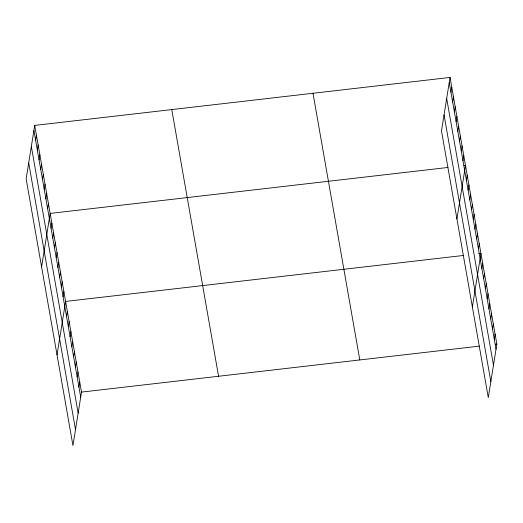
<?xml version="1.0" encoding="UTF-8"?>
<svg xmlns="http://www.w3.org/2000/svg" width="523" height="523" viewBox="0 0 523 523"><rect width="100%" height="100%" fill="white"/><g stroke="black" fill="none" stroke-linecap="round" stroke-linejoin="round"><path stroke-width="0.78" d="M34.714 125.415L26.15 178.886L72.952 445.563L81.516 392.093L34.714 125.415L450.048 77.437L496.85 344.114L488.286 397.585L441.484 130.907L450.048 77.437M35.616 140.275L36.433 135.189M37.336 150.055L38.146 144.969M39.048 159.835L39.866 154.749M40.761 169.609L41.579 164.529M42.481 179.389L43.298 174.303M44.194 189.169L45.011 184.083M45.913 198.943L46.724 193.863M47.626 208.723L48.443 203.637M41.592 266.893L50.156 213.417L447.982 167.465M51.058 228.283L51.875 223.197M52.777 238.057L53.588 232.977M54.49 247.837L55.307 242.75M56.209 257.617L57.02 252.531M57.922 267.39L58.739 262.311M59.642 277.17L60.452 272.084M61.354 286.95L62.172 281.864M63.074 296.724L63.884 291.644M57.04 354.895L65.604 301.425L463.424 255.466M66.558 316.578L67.369 311.499M68.323 326.653L69.141 321.573M70.089 336.727L70.906 331.647M71.86 346.801L72.671 341.722M73.625 356.876L74.443 351.796M75.397 366.95L76.208 361.87M77.162 377.024L77.979 371.945M78.934 387.098L79.744 382.019M450.95 92.296L451.767 87.21M452.67 102.077L453.48 96.99M454.382 111.857L455.2 106.77M456.102 121.63L456.912 116.551M457.815 131.41L458.632 126.324M459.534 141.19L460.345 136.104M461.247 150.964L462.064 145.884M462.966 160.744L463.777 155.658M456.932 218.915L465.496 165.438L463.973 165.614M466.398 180.298L467.209 175.218M468.111 190.078L468.928 184.998M469.831 199.858L470.641 194.772M471.543 209.638L472.361 204.552M473.263 219.412L474.073 214.332M474.976 229.192L475.793 224.106M476.695 238.972L477.506 233.886M478.408 248.745L479.225 243.666M472.374 306.916L480.938 253.446L478.656 253.707M481.892 268.6L482.709 263.52M483.657 278.674L484.475 273.594M485.429 288.748L486.24 283.669M487.194 298.823L488.011 293.743M488.966 308.897L489.776 303.817M490.731 318.971L491.548 313.892M492.503 329.045L493.313 323.966M494.268 339.12L495.085 334.04M81.516 392.093L479.336 346.134M495.327 344.291L496.85 344.114M449.237 82.516L496.033 349.194M446.681 98.487L493.477 365.165M444.047 114.942L490.842 381.62M312.989 93.271L359.791 359.948M171.773 109.582L218.575 376.259M33.903 130.495L80.699 397.173M31.341 146.466L78.143 413.144M28.706 162.921L75.508 429.599"/></g></svg>
